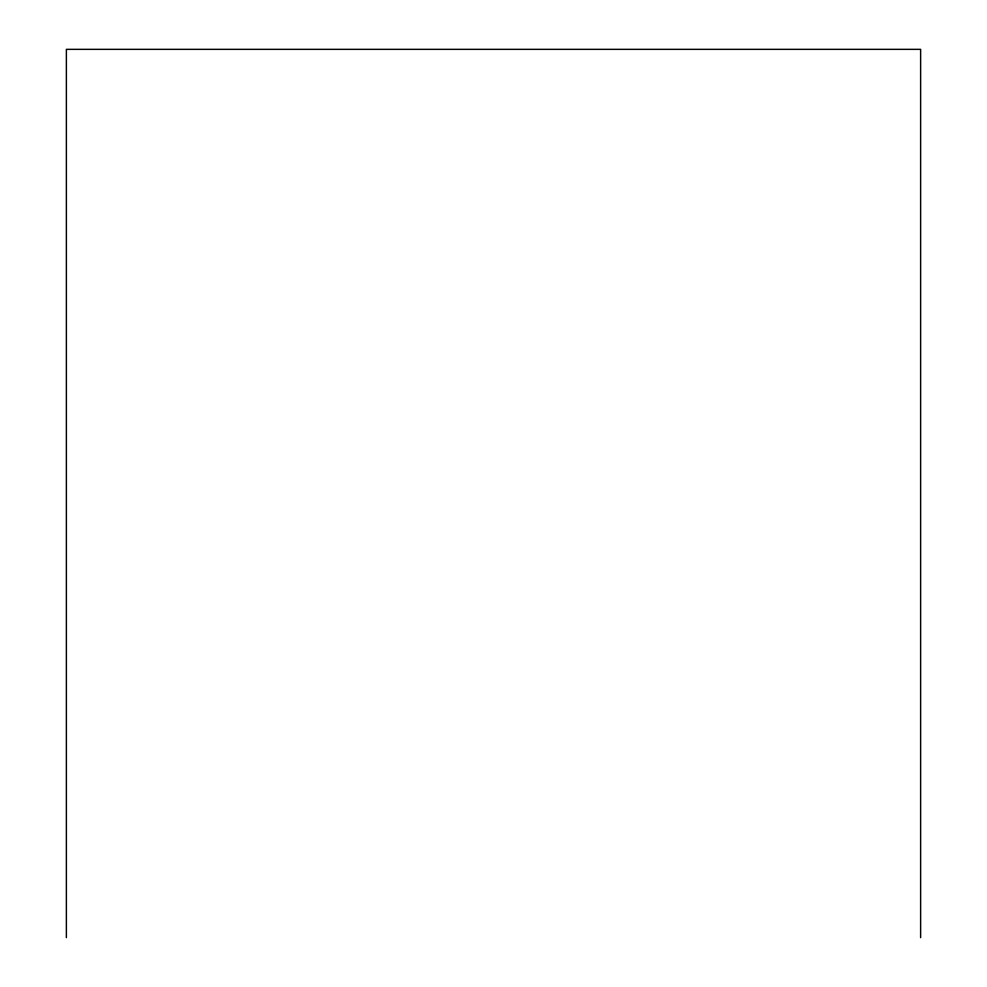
<?xml version="1.0" encoding="UTF-8"?>
<svg xmlns="http://www.w3.org/2000/svg" width="987" height="987" viewBox="0 0 987 987"><rect width="100%" height="100%" fill="white"/><g stroke="black" fill="none" stroke-linecap="round" stroke-linejoin="round"><path stroke-width="1.48" d="M920.624 937.65L920.624 49.35L66.376 49.35L66.376 937.65"/></g></svg>
